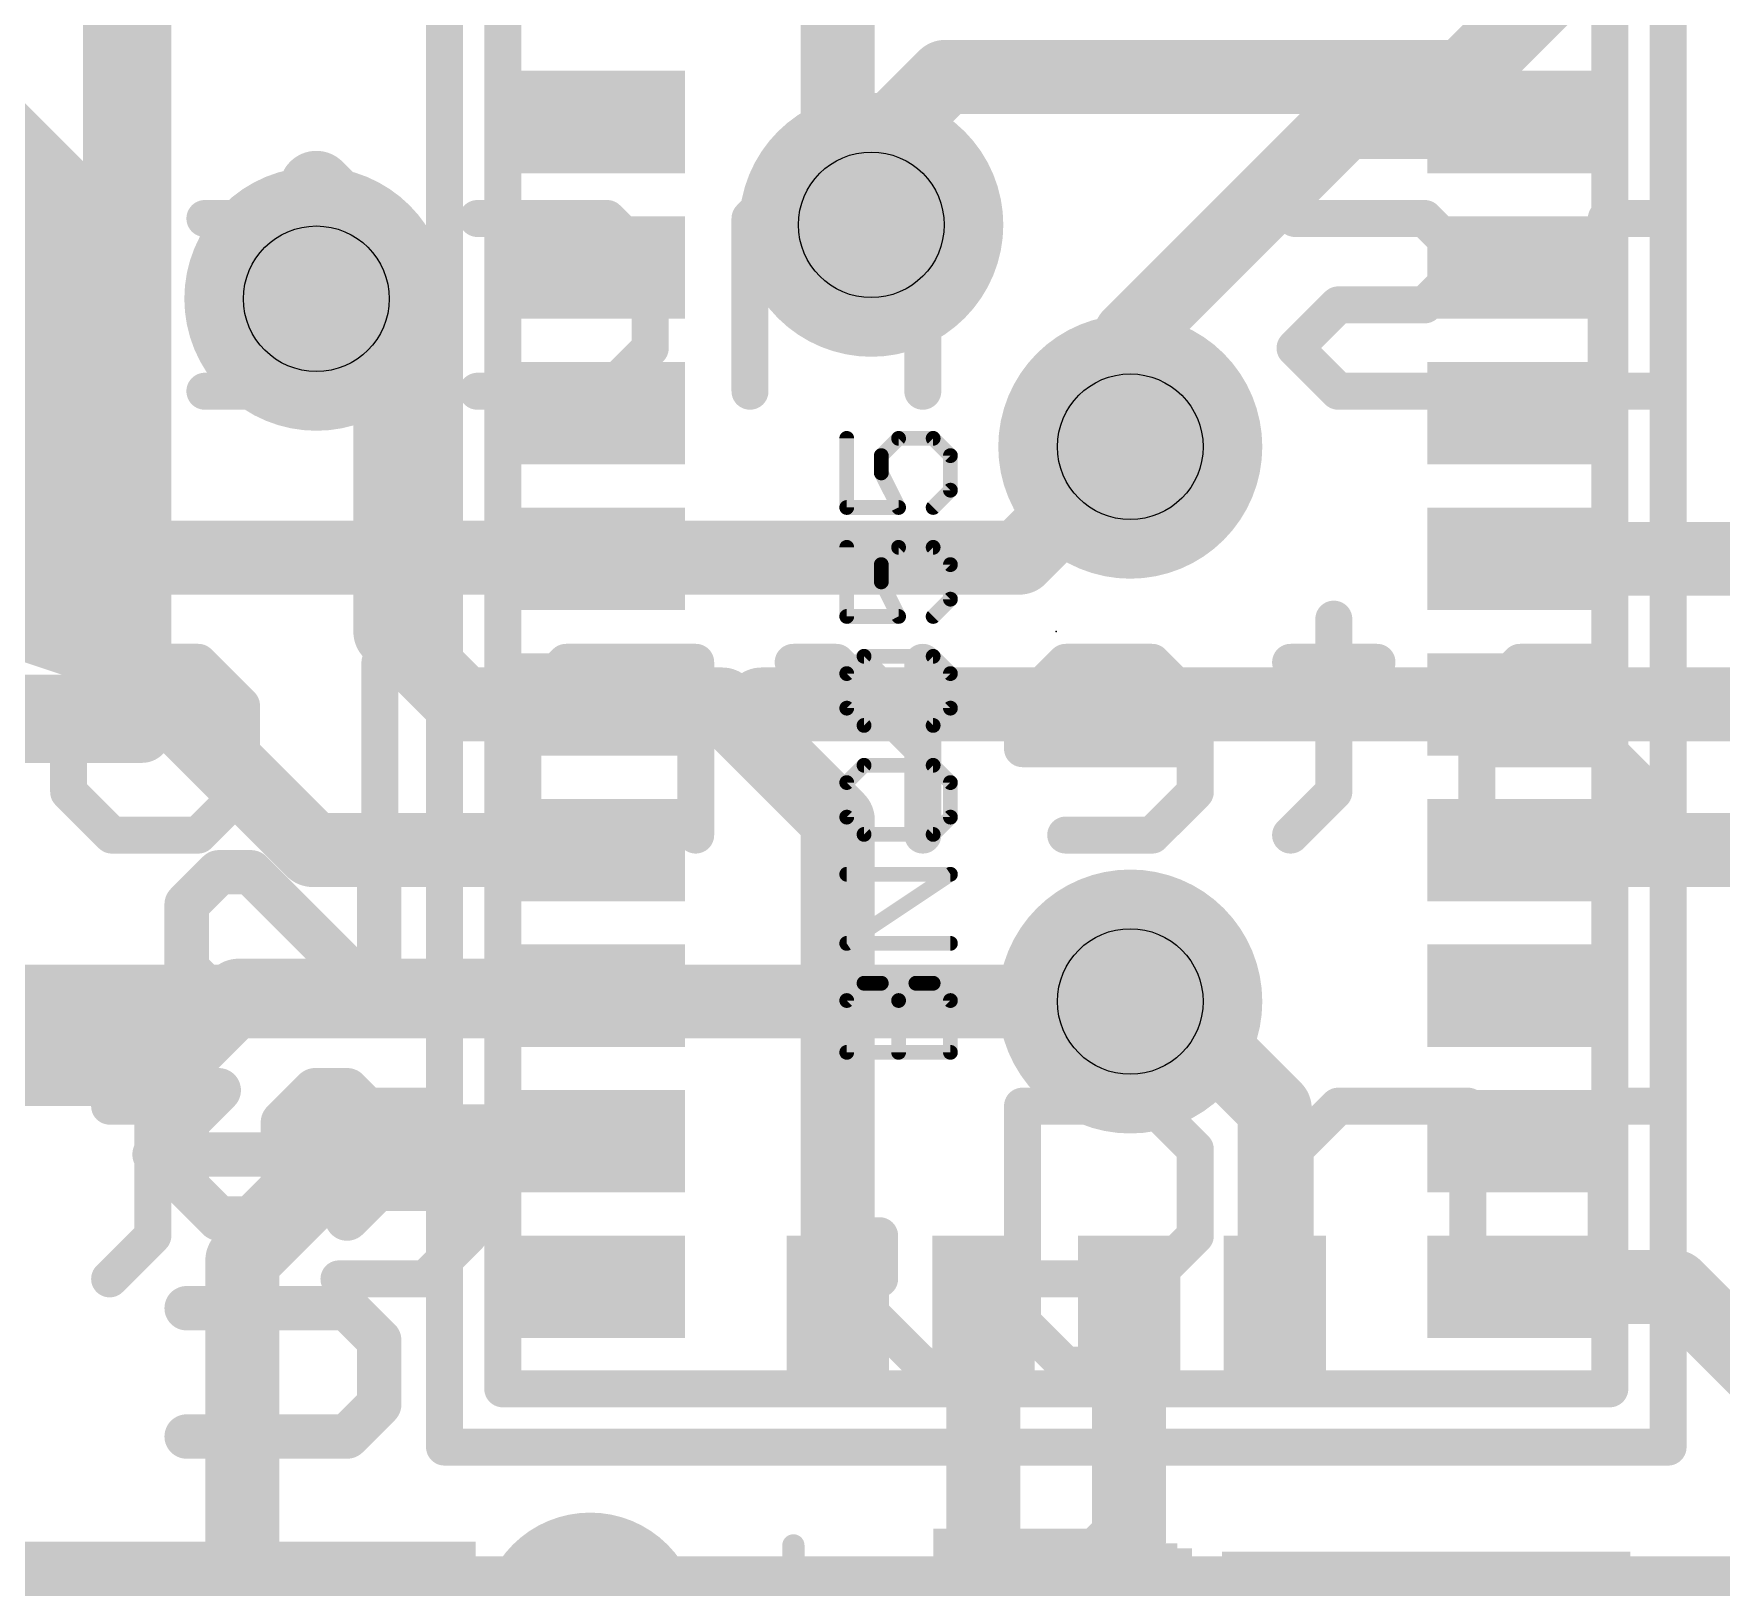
# Model space of a CAD drawing. Extents: x -13.3 to 27, y -0.1 to 27.4.
# Drawn here: x 9.82 to 15.62, y 6.88 to 12.21 of the extents above; entities that cross this region are included whole.
import ezdxf

# ---------------------------------------------------------------- set-up
doc = ezdxf.new("R2010")
doc.units = 0
for name, color, linetype in [('1', 12, 'CONTINUOUS'), ('16', 132, 'CONTINUOUS'), ('18', 110, 'CONTINUOUS'), ('21', 40, 'CONTINUOUS'), ('22', 6, 'CONTINUOUS'), ('23', 40, 'CONTINUOUS'), ('25', 253, 'CONTINUOUS'), ('27', 253, 'CONTINUOUS'), ('29', 253, 'CONTINUOUS'), ('31', 253, 'CONTINUOUS'), ('44', 253, 'CONTINUOUS'), ('51', 253, 'CONTINUOUS')]:
    doc.layers.add(name, color=color, linetype=linetype)

# ---------------------------------------------------------------- blocks, each defined once
blk = doc.blocks.new('RECT')
blk.add_solid([(-0.5, -0.5), (0.5, -0.5), (-0.5, 0.5), (0.5, 0.5)])
blk = doc.blocks.new('ROUNDV')
at = {"const_width": 0.5}
blk.add_lwpolyline([(0, -0.25, 1), (0, 0.25, 1), (0, -0.25)], format="xyb", dxfattribs=at)

msp = doc.modelspace()

# ---------------------------------------------------------------- linework, layer by layer
at = {"layer": '1', "const_width": 0.254}
for points in [[(9.906, 11.684), (8.846, 12.744)], [(12.585, 12.4725), (12.585, 11.672)], [(14.323, 11.91), (13.589, 11.176)], [(14.8975, 11.91), (14.323, 11.91)], [(9.906, 10.287), (9.906, 11.684)], [(12.585, 11.672), (12.7, 11.557)], [(11.049, 10.16), (11.049, 11.176)], [(13.589, 11.176), (13.589, 10.795)], [(14.8975, 10.41), (16.252, 10.41)], [(10.783, 9.41), (9.906, 10.287)], [(11.299, 9.91), (11.049, 10.16)], [(11.7725, 9.91), (11.299, 9.91)], [(12.188, 9.91), (11.7725, 9.91)], [(12.2555, 9.8425), (12.188, 9.91)], [(12.323, 9.91), (12.2555, 9.8425)], [(14.8975, 9.91), (12.323, 9.91)], [(14.8975, 9.91), (18.538, 9.91)], [(12.585, 9.513), (12.2555, 9.8425)], [(12.585, 7.8475), (12.585, 9.513)], [(11.7725, 9.41), (10.783, 9.41)], [(14.8975, 9.41), (15.929, 9.41)], [(10.528, 8.91), (10.276, 8.658)], [(11.7725, 8.91), (10.528, 8.91)], [(13.716, 8.89), (13.589, 8.89)], [(14.085, 8.521), (13.716, 8.89)], [(10.276, 8.658), (9.1, 8.658)], [(14.085, 7.8475), (14.085, 8.521)], [(10.95, 8.41), (10.541, 8.001)], [(11.7725, 8.41), (10.95, 8.41)], [(10.541, 8.001), (10.541, 6.384)], [(14.8975, 7.91), (15.458, 7.91)], [(15.458, 7.91), (16.256, 7.112)], [(13.085, 7.8475), (13.085, 6.546)], [(13.585, 7.8475), (13.585, 7.046)], [(13.085, 6.546), (13.585, 7.046)]]:
    msp.add_lwpolyline(points, dxfattribs=at)
at = {"layer": '1', "const_width": 0.127}
for points in [[(14.323, 11.9735, 1), (14.323, 11.8465)], [(14.3679, 11.8651, 1), (14.2781, 11.9549)], [(14.8975, 11.8465, 1), (14.8975, 11.9735)], [(9.9695, 11.684, 1), (9.8425, 11.684)], [(9.8611, 11.6391, 1), (9.9509, 11.7289)], [(12.6299, 11.7169, 1), (12.5401, 11.6271)], [(12.5215, 11.672, 1), (12.6485, 11.672)], [(12.6551, 11.5121, 1), (12.7449, 11.6019)], [(11.1125, 11.176, 1), (10.9855, 11.176)], [(13.6525, 11.176, 1), (13.5255, 11.176)], [(13.5441, 11.2209, 1), (13.6339, 11.1311)], [(13.5255, 10.795, 1), (13.6525, 10.795)], [(14.8975, 10.4735, 1), (14.8975, 10.3465)], [(9.9509, 10.3319, 1), (9.8611, 10.2421)], [(9.8425, 10.287, 1), (9.9695, 10.287)], [(11.0939, 10.2049, 1), (11.0041, 10.1151)], [(10.9855, 10.16, 1), (11.1125, 10.16)], [(11.299, 9.9735, 1), (11.299, 9.8465)], [(11.7725, 9.9735, 1), (11.7725, 9.8465)], [(11.7725, 9.8465, 1), (11.7725, 9.9735)], [(12.2329, 9.9549, 1), (12.1431, 9.8651)], [(12.188, 9.8465, 1), (12.188, 9.9735)], [(12.323, 9.9735, 1), (12.323, 9.8465)], [(12.3679, 9.8651, 1), (12.2781, 9.9549)], [(14.8975, 9.9735, 1), (14.8975, 9.8465)], [(14.8975, 9.8465, 1), (14.8975, 9.9735)], [(11.2541, 9.8651, 1), (11.3439, 9.9549)], [(12.3004, 9.8874, 1), (12.2106, 9.7976)], [(12.2106, 9.8874, 1), (12.3004, 9.7976)], [(12.2106, 9.7976, 1), (12.3004, 9.8874)], [(12.6485, 9.513, 1), (12.5215, 9.513)], [(12.5401, 9.4681, 1), (12.6299, 9.5579)], [(10.783, 9.4735, 1), (10.783, 9.3465)], [(10.7381, 9.3651, 1), (10.8279, 9.4549)], [(11.7725, 9.3465, 1), (11.7725, 9.4735)], [(14.8975, 9.4735, 1), (14.8975, 9.3465)], [(10.528, 8.9735, 1), (10.528, 8.8465)], [(10.5729, 8.8651, 1), (10.4831, 8.9549)], [(11.7725, 8.8465, 1), (11.7725, 8.9735)], [(13.589, 8.9535, 1), (13.589, 8.8265)], [(13.7609, 8.9349, 1), (13.6711, 8.8451)], [(13.716, 8.8265, 1), (13.716, 8.9535)], [(10.2311, 8.7029, 1), (10.3209, 8.6131)], [(10.276, 8.5945, 1), (10.276, 8.7215)], [(14.1485, 8.521, 1), (14.0215, 8.521)], [(14.0401, 8.4761, 1), (14.1299, 8.5659)], [(10.95, 8.4735, 1), (10.95, 8.3465)], [(10.9949, 8.3651, 1), (10.9051, 8.4549)], [(11.7725, 8.3465, 1), (11.7725, 8.4735)], [(10.6045, 8.001, 1), (10.4775, 8.001)], [(10.4961, 8.0459, 1), (10.5859, 7.9561)], [(14.8975, 7.9735, 1), (14.8975, 7.8465)], [(15.5029, 7.9549, 1), (15.4131, 7.8651)], [(15.458, 7.8465, 1), (15.458, 7.9735)], [(13.1485, 7.8475, 1), (13.0215, 7.8475)], [(13.6485, 7.8475, 1), (13.5215, 7.8475)], [(12.5215, 7.8475, 1), (12.6485, 7.8475)], [(14.0215, 7.8475, 1), (14.1485, 7.8475)], [(13.6299, 7.0011, 1), (13.5401, 7.0909)], [(13.5215, 7.046, 1), (13.6485, 7.046)]]:
    msp.add_lwpolyline(points, format="xyb", dxfattribs=at)
at = {"layer": '16', "const_width": 0.254}
for points in [[(14.732, 12.065), (17.653, 14.986)], [(12.7, 11.811), (12.954, 12.065)], [(12.954, 12.065), (14.732, 12.065)], [(12.7, 11.557), (12.7, 11.811)], [(10.922, 11.557), (10.795, 11.684)], [(13.208, 10.414), (13.589, 10.795)], [(9.525, 10.414), (13.208, 10.414)], [(13.589, 8.89), (9.144, 8.89)], [(9.525, 6.858), (16.002, 6.858)]]:
    msp.add_lwpolyline(points, dxfattribs=at)
at = {"layer": '16', "const_width": 0.127}
for points in [[(12.954, 12.1285, 1), (12.954, 12.0015)], [(12.9989, 12.0201, 1), (12.9091, 12.1099)], [(14.6871, 12.1099, 1), (14.7769, 12.0201)], [(14.732, 12.0015, 1), (14.732, 12.1285)], [(12.7635, 11.811, 1), (12.6365, 11.811)], [(12.6551, 11.8559, 1), (12.7449, 11.7661)], [(10.8399, 11.7289, 1), (10.7501, 11.6391)], [(10.8771, 11.5121, 1), (10.9669, 11.6019)], [(12.6365, 11.557, 1), (12.7635, 11.557)], [(13.6339, 10.7501, 1), (13.5441, 10.8399)], [(13.1631, 10.4589, 1), (13.2529, 10.3691)], [(13.208, 10.3505, 1), (13.208, 10.4775)], [(13.589, 8.8265, 1), (13.589, 8.9535)]]:
    msp.add_lwpolyline(points, format="xyb", dxfattribs=at)
at = {"layer": '21'}
for points, const_width in [([(10.196, 9.811), (10.196, 13.811)], 0.2032), ([(11.235, 7.36), (11.235, 12.96)], 0.127), ([(15.435, 12.96), (15.435, 7.36)], 0.127), ([(9.796, 9.811), (10.196, 9.811)], 0.2032), ([(15.435, 7.36), (11.235, 7.36)], 0.127)]:
    msp.add_lwpolyline(points, dxfattribs=dict(at, const_width=const_width))
for points, const_width in [([(9.796, 9.8618, 1), (9.796, 9.7602)], 0.1016), ([(10.196, 9.7602, 1), (10.196, 9.8618)], 0.1016), ([(10.1452, 9.811, 1), (10.2468, 9.811)], 0.1016), ([(11.235, 7.3918, 1), (11.235, 7.3283)], 0.0635), ([(15.435, 7.3283, 1), (15.435, 7.3918)], 0.0635), ([(11.2033, 7.36, 1), (11.2668, 7.36)], 0.0635), ([(15.4032, 7.36, 1), (15.4668, 7.36)], 0.0635), ([(11.735, 6.56, 1), (11.735, 6.96, 1), (11.735, 6.56)], 0.35)]:
    msp.add_lwpolyline(points, format="xyb", dxfattribs=dict(at, const_width=const_width))
at = {"layer": '22', "const_width": 0.127}
for points in [[(15.2231, 12.0236), (15.2231, 11.8753)], [(12.5801, 11.8753), (12.2835, 11.5787)], [(12.8767, 11.5787), (12.5801, 11.8753)], [(9.9219, 11.5787), (9.6253, 11.5787)], [(10.0702, 11.4304), (9.9219, 11.5787)], [(10.4125, 11.5787), (10.8574, 11.5787)], [(10.8574, 11.5787), (11.0057, 11.4304)], [(11.348, 11.5787), (11.7929, 11.5787)], [(11.7929, 11.5787), (11.9412, 11.4304)], [(12.2835, 11.5787), (12.2835, 10.9855)], [(12.8767, 10.9855), (12.8767, 11.5787)], [(14.5995, 11.5787), (14.1546, 11.5787)], [(14.7477, 11.4304), (14.5995, 11.5787)], [(15.3714, 11.5787), (15.2231, 11.5787)], [(15.2231, 11.5787), (15.2231, 10.9855)], [(10.0702, 11.1338), (10.0702, 11.4304)], [(11.0057, 11.4304), (11.0057, 11.1338)], [(11.9412, 11.4304), (11.9412, 11.1338)], [(12.8767, 11.4304), (12.2835, 11.4304)], [(14.5995, 11.2821), (14.7477, 11.4304)], [(9.477, 11.2821), (10.0702, 11.2821)], [(14.1546, 11.1338), (14.3029, 11.2821)], [(14.3029, 11.2821), (14.5995, 11.2821)], [(9.9219, 10.9855), (10.0702, 11.1338)], [(11.0057, 11.1338), (10.8574, 10.9855)], [(11.9412, 11.1338), (11.7929, 10.9855)], [(14.3029, 10.9855), (14.1546, 11.1338)], [(9.6253, 10.9855), (9.9219, 10.9855)], [(10.8574, 10.9855), (10.4125, 10.9855)], [(11.7929, 10.9855), (11.348, 10.9855)], [(14.7477, 10.9855), (14.3029, 10.9855)], [(15.3714, 10.9855), (15.0748, 10.9855)], [(11.0133, 10.4996), (11.0133, 10.3513)], [(14.2876, 10.203), (14.2876, 9.6098)], [(9.9447, 9.9064), (10.093, 10.0547)], [(10.093, 10.0547), (10.3896, 10.0547)], [(10.3896, 10.0547), (10.5379, 9.9064)], [(11.1616, 10.0547), (11.0133, 10.0547)], [(11.0133, 10.0547), (11.0133, 9.4615)], [(11.6522, 10.0547), (11.5039, 9.9064)], [(12.0971, 10.0547), (11.6522, 10.0547)], [(12.0971, 9.4615), (12.0971, 10.0547)], [(12.5801, 10.0547), (12.4318, 10.0547)], [(12.8767, 9.7581), (12.5801, 10.0547)], [(12.8767, 9.4615), (12.8767, 10.0547)], [(13.3674, 10.0547), (13.2191, 9.9064)], [(13.6639, 10.0547), (13.3674, 10.0547)], [(13.8122, 9.9064), (13.6639, 10.0547)], [(14.4359, 10.0547), (14.1393, 10.0547)], [(14.9265, 10.0547), (14.7783, 9.9064)], [(15.2231, 10.0547), (14.9265, 10.0547)], [(9.9447, 9.6098), (9.9447, 9.9064)], [(10.5379, 9.9064), (10.5379, 9.6098)], [(11.5039, 9.9064), (11.5039, 9.4615)], [(13.2191, 9.9064), (13.2191, 9.7581)], [(13.8122, 9.6098), (13.8122, 9.9064)], [(14.7783, 9.9064), (14.7783, 9.4615)], [(13.2191, 9.7581), (13.8122, 9.7581)], [(15.2231, 9.7581), (14.7783, 9.7581)], [(15.3714, 9.6098), (15.2231, 9.7581)], [(10.093, 9.4615), (9.9447, 9.6098)], [(10.5379, 9.6098), (10.3896, 9.4615)], [(13.6639, 9.4615), (13.8122, 9.6098)], [(14.2876, 9.6098), (14.1393, 9.4615)], [(15.2231, 9.4615), (15.3714, 9.6098)], [(10.3896, 9.4615), (10.093, 9.4615)], [(11.1616, 9.4615), (10.865, 9.4615)], [(13.3674, 9.4615), (13.6639, 9.4615)], [(14.7783, 9.4615), (15.2231, 9.4615)], [(15.2231, 8.9756), (15.2231, 8.8273)], [(10.2337, 8.679), (10.2337, 8.0858)], [(10.382, 8.5307), (10.0854, 8.5307)], [(10.8726, 8.5307), (10.7243, 8.3824)], [(11.1692, 8.5307), (10.8726, 8.5307)], [(11.3175, 8.3824), (11.1692, 8.5307)], [(13.2191, 7.7892), (13.2191, 8.5307)], [(13.2191, 8.5307), (13.6639, 8.5307)], [(13.6639, 8.5307), (13.8122, 8.3824)], [(14.3029, 8.5307), (14.1546, 8.3824)], [(14.7477, 8.5307), (14.3029, 8.5307)], [(14.7477, 7.9375), (14.7477, 8.5307)], [(15.3714, 8.5307), (15.2231, 8.5307)], [(15.2231, 8.5307), (15.2231, 7.9375)], [(10.7243, 8.3824), (10.7243, 8.2341)], [(11.3175, 8.0858), (11.3175, 8.3824)], [(13.8122, 8.3824), (13.8122, 8.0858)], [(14.1546, 8.3824), (14.1546, 7.9375)], [(10.7243, 8.2341), (11.3175, 8.2341)], [(10.2337, 8.0858), (10.0854, 7.9375)], [(11.1692, 7.9375), (11.3175, 8.0858)], [(12.5801, 7.9375), (12.5801, 8.0858)], [(12.5801, 8.0858), (12.7284, 8.0858)], [(12.7284, 8.0858), (12.7284, 7.9375)], [(13.8122, 8.0858), (13.6639, 7.9375)], [(10.8726, 7.9375), (11.1692, 7.9375)], [(12.8767, 7.6409), (12.5801, 7.9375)], [(12.7284, 7.9375), (12.5801, 7.9375)], [(13.6639, 7.9375), (13.2191, 7.9375)], [(15.3714, 7.9375), (15.0748, 7.9375)], [(13.3674, 7.6409), (13.2191, 7.7892)], [(13.5156, 7.6409), (13.3674, 7.6409)]]:
    msp.add_lwpolyline(points, dxfattribs=at)
at = {"layer": '22', "const_width": 0.0635}
for points in [[(15.2549, 12.0236, 1), (15.1914, 12.0236)], [(12.6026, 11.8977, 1), (12.5577, 11.8528)], [(12.6026, 11.8528, 1), (12.5577, 11.8977)], [(15.1914, 11.8753, 1), (15.2549, 11.8753)], [(9.9443, 11.6011, 1), (9.8994, 11.5562)], [(9.9219, 11.5469, 1), (9.9219, 11.6104)], [(10.4125, 11.6104, 1), (10.4125, 11.5469)], [(10.8798, 11.6011, 1), (10.8349, 11.5562)], [(10.8574, 11.5469, 1), (10.8574, 11.6104)], [(11.348, 11.6104, 1), (11.348, 11.5469)], [(11.8154, 11.6011, 1), (11.7704, 11.5562)], [(11.7929, 11.5469, 1), (11.7929, 11.6104)], [(12.3153, 11.5787, 1), (12.2518, 11.5787)], [(12.2611, 11.6011, 1), (12.306, 11.5562)], [(12.9085, 11.5787, 1), (12.845, 11.5787)], [(12.8543, 11.5562, 1), (12.8992, 11.6011)], [(14.1546, 11.6104, 1), (14.1546, 11.5469)], [(14.6219, 11.6011, 1), (14.577, 11.5562)], [(14.5995, 11.5469, 1), (14.5995, 11.6104)], [(15.2231, 11.6104, 1), (15.2231, 11.5469)], [(15.2549, 11.5787, 1), (15.1914, 11.5787)], [(15.3714, 11.5469, 1), (15.3714, 11.6104)], [(10.1019, 11.4304, 1), (10.0384, 11.4304)], [(10.0477, 11.4079, 1), (10.0926, 11.4528)], [(11.0374, 11.4304, 1), (10.9739, 11.4304)], [(10.9832, 11.4079, 1), (11.0281, 11.4528)], [(11.9729, 11.4304, 1), (11.9094, 11.4304)], [(11.9187, 11.4079, 1), (11.9636, 11.4528)], [(12.2835, 11.4621, 1), (12.2835, 11.3986)], [(12.8767, 11.3986, 1), (12.8767, 11.4621)], [(14.7702, 11.4079, 1), (14.7253, 11.4528)], [(14.7253, 11.4079, 1), (14.7702, 11.4528)], [(10.0702, 11.2503, 1), (10.0702, 11.3138)], [(14.3029, 11.3138, 1), (14.3029, 11.2503)], [(14.3253, 11.2596, 1), (14.2804, 11.3045)], [(14.577, 11.3045, 1), (14.6219, 11.2596)], [(14.5995, 11.2503, 1), (14.5995, 11.3138)], [(10.0926, 11.1113, 1), (10.0477, 11.1562)], [(11.0281, 11.1113, 1), (10.9832, 11.1562)], [(11.9636, 11.1113, 1), (11.9187, 11.1562)], [(14.177, 11.1562, 1), (14.1321, 11.1113)], [(14.1321, 11.1562, 1), (14.177, 11.1113)], [(10.0384, 11.1338, 1), (10.1019, 11.1338)], [(10.9739, 11.1338, 1), (11.0374, 11.1338)], [(11.9094, 11.1338, 1), (11.9729, 11.1338)], [(9.8994, 11.008, 1), (9.9443, 10.963)], [(9.9219, 10.9537, 1), (9.9219, 11.0173)], [(10.4125, 11.0173, 1), (10.4125, 10.9537)], [(10.8349, 11.008, 1), (10.8798, 10.963)], [(10.8574, 10.9537, 1), (10.8574, 11.0173)], [(11.348, 11.0173, 1), (11.348, 10.9537)], [(11.7704, 11.008, 1), (11.8154, 10.963)], [(11.7929, 10.9537, 1), (11.7929, 11.0173)], [(12.2518, 10.9855, 1), (12.3153, 10.9855)], [(12.845, 10.9855, 1), (12.9085, 10.9855)], [(14.3029, 11.0173, 1), (14.3029, 10.9537)], [(14.2804, 10.963, 1), (14.3253, 11.008)], [(14.7477, 10.9537, 1), (14.7477, 11.0173)], [(15.0748, 11.0173, 1), (15.0748, 10.9537)], [(15.1914, 10.9855, 1), (15.2549, 10.9855)], [(15.3714, 10.9537, 1), (15.3714, 11.0173)], [(11.0451, 10.4996, 1), (10.9816, 10.4996)], [(10.9816, 10.3513, 1), (11.0451, 10.3513)], [(14.3194, 10.203, 1), (14.2559, 10.203)], [(10.093, 10.0864, 1), (10.093, 10.0229)], [(10.1155, 10.0322, 1), (10.0706, 10.0771)], [(10.4121, 10.0771, 1), (10.3672, 10.0322)], [(10.3896, 10.0229, 1), (10.3896, 10.0864)], [(11.0451, 10.0547, 1), (10.9816, 10.0547)], [(11.0133, 10.0864, 1), (11.0133, 10.0229)], [(11.1616, 10.0229, 1), (11.1616, 10.0864)], [(11.6522, 10.0864, 1), (11.6522, 10.0229)], [(11.6747, 10.0322, 1), (11.6298, 10.0771)], [(12.1289, 10.0547, 1), (12.0654, 10.0547)], [(12.0971, 10.0229, 1), (12.0971, 10.0864)], [(12.4318, 10.0864, 1), (12.4318, 10.0229)], [(12.6026, 10.0771, 1), (12.5577, 10.0322)], [(12.5801, 10.0229, 1), (12.5801, 10.0864)], [(12.9085, 10.0547, 1), (12.845, 10.0547)], [(13.3674, 10.0864, 1), (13.3674, 10.0229)], [(13.3898, 10.0322, 1), (13.3449, 10.0771)], [(13.6864, 10.0771, 1), (13.6415, 10.0322)], [(13.6639, 10.0229, 1), (13.6639, 10.0864)], [(14.1393, 10.0864, 1), (14.1393, 10.0229)], [(14.4359, 10.0229, 1), (14.4359, 10.0864)], [(14.9265, 10.0864, 1), (14.9265, 10.0229)], [(14.949, 10.0322, 1), (14.9041, 10.0771)], [(15.2231, 10.0229, 1), (15.2231, 10.0864)], [(9.9765, 9.9064, 1), (9.913, 9.9064)], [(10.5697, 9.9064, 1), (10.5062, 9.9064)], [(11.5357, 9.9064, 1), (11.4722, 9.9064)], [(13.2508, 9.9064, 1), (13.1873, 9.9064)], [(13.844, 9.9064, 1), (13.7805, 9.9064)], [(14.81, 9.9064, 1), (14.7465, 9.9064)], [(9.9223, 9.9288, 1), (9.9672, 9.8839)], [(10.5155, 9.8839, 1), (10.5604, 9.9288)], [(11.4815, 9.9288, 1), (11.5264, 9.8839)], [(13.1966, 9.9288, 1), (13.2415, 9.8839)], [(13.7898, 9.8839, 1), (13.8347, 9.9288)], [(14.7558, 9.9288, 1), (14.8007, 9.8839)], [(12.8543, 9.7356, 1), (12.8992, 9.7805)], [(13.1873, 9.7581, 1), (13.2508, 9.7581)], [(13.2191, 9.7898, 1), (13.2191, 9.7263)], [(13.8122, 9.7263, 1), (13.8122, 9.7898)], [(14.7783, 9.7898, 1), (14.7783, 9.7263)], [(15.2456, 9.7805, 1), (15.2007, 9.7356)], [(15.2231, 9.7263, 1), (15.2231, 9.7898)], [(9.913, 9.6098, 1), (9.9765, 9.6098)], [(9.9672, 9.6322, 1), (9.9223, 9.5873)], [(10.5062, 9.6098, 1), (10.5697, 9.6098)], [(10.5604, 9.5873, 1), (10.5155, 9.6322)], [(13.7805, 9.6098, 1), (13.844, 9.6098)], [(13.8347, 9.5873, 1), (13.7898, 9.6322)], [(14.2559, 9.6098, 1), (14.3194, 9.6098)], [(14.3101, 9.5873, 1), (14.2652, 9.6322)], [(15.3939, 9.5873, 1), (15.349, 9.6322)], [(15.349, 9.5873, 1), (15.3939, 9.6322)], [(10.093, 9.4933, 1), (10.093, 9.4298)], [(10.0706, 9.439, 1), (10.1155, 9.484)], [(10.3672, 9.484, 1), (10.4121, 9.439)], [(10.3896, 9.4298, 1), (10.3896, 9.4933)], [(10.865, 9.4933, 1), (10.865, 9.4298)], [(11.1616, 9.4298, 1), (11.1616, 9.4933)], [(13.3674, 9.4933, 1), (13.3674, 9.4298)], [(13.6415, 9.484, 1), (13.6864, 9.439)], [(13.6639, 9.4298, 1), (13.6639, 9.4933)], [(14.1169, 9.484, 1), (14.1618, 9.439)], [(14.7783, 9.4933, 1), (14.7783, 9.4298)], [(15.2007, 9.484, 1), (15.2456, 9.439)], [(15.2231, 9.4298, 1), (15.2231, 9.4933)], [(10.9816, 9.4615, 1), (11.0451, 9.4615)], [(11.4722, 9.4615, 1), (11.5357, 9.4615)], [(12.0654, 9.4615, 1), (12.1289, 9.4615)], [(12.845, 9.4615, 1), (12.9085, 9.4615)], [(14.7465, 9.4615, 1), (14.81, 9.4615)], [(15.2549, 8.9756, 1), (15.1914, 8.9756)], [(15.1914, 8.8273, 1), (15.2549, 8.8273)], [(10.2655, 8.679, 1), (10.202, 8.679)], [(10.0854, 8.5624, 1), (10.0854, 8.4989)], [(10.382, 8.4989, 1), (10.382, 8.5624)], [(10.8726, 8.5624, 1), (10.8726, 8.4989)], [(10.8951, 8.5082, 1), (10.8502, 8.5531)], [(11.1917, 8.5531, 1), (11.1468, 8.5082)], [(11.1692, 8.4989, 1), (11.1692, 8.5624)], [(13.2508, 8.5307, 1), (13.1873, 8.5307)], [(13.2191, 8.5624, 1), (13.2191, 8.4989)], [(13.6864, 8.5531, 1), (13.6415, 8.5082)], [(13.6639, 8.4989, 1), (13.6639, 8.5624)], [(14.3029, 8.5624, 1), (14.3029, 8.4989)], [(14.3253, 8.5082, 1), (14.2804, 8.5531)], [(14.7795, 8.5307, 1), (14.716, 8.5307)], [(14.7477, 8.4989, 1), (14.7477, 8.5624)], [(15.2231, 8.5624, 1), (15.2231, 8.4989)], [(15.2549, 8.5307, 1), (15.1914, 8.5307)], [(15.3714, 8.4989, 1), (15.3714, 8.5624)], [(10.7561, 8.3824, 1), (10.6926, 8.3824)], [(10.7019, 8.4048, 1), (10.7468, 8.3599)], [(11.3493, 8.3824, 1), (11.2858, 8.3824)], [(11.2951, 8.3599, 1), (11.34, 8.4048)], [(13.844, 8.3824, 1), (13.7805, 8.3824)], [(13.7898, 8.3599, 1), (13.8347, 8.4048)], [(14.1863, 8.3824, 1), (14.1228, 8.3824)], [(14.1321, 8.4048, 1), (14.177, 8.3599)], [(10.7243, 8.2658, 1), (10.7243, 8.2023)], [(11.3175, 8.2023, 1), (11.3175, 8.2658)], [(10.6926, 8.2341, 1), (10.7561, 8.2341)], [(10.202, 8.0858, 1), (10.2655, 8.0858)], [(10.2562, 8.0633, 1), (10.2113, 8.1082)], [(11.2858, 8.0858, 1), (11.3493, 8.0858)], [(11.34, 8.0633, 1), (11.2951, 8.1082)], [(12.5801, 8.1175, 1), (12.5801, 8.054)], [(12.6119, 8.0858, 1), (12.5484, 8.0858)], [(12.7602, 8.0858, 1), (12.6967, 8.0858)], [(12.7284, 8.054, 1), (12.7284, 8.1175)], [(13.7805, 8.0858, 1), (13.844, 8.0858)], [(13.8347, 8.0633, 1), (13.7898, 8.1082)], [(10.8726, 7.9692, 1), (10.8726, 7.9058)], [(11.1692, 7.9058, 1), (11.1692, 7.9692)], [(12.6026, 7.96, 1), (12.5577, 7.915)], [(12.5801, 7.9692, 1), (12.5801, 7.9058)], [(12.7284, 7.9058, 1), (12.7284, 7.9692)], [(13.2191, 7.9692, 1), (13.2191, 7.9058)], [(13.6639, 7.9058, 1), (13.6639, 7.9692)], [(15.0748, 7.9692, 1), (15.0748, 7.9058)], [(15.3714, 7.9058, 1), (15.3714, 7.9692)], [(10.063, 7.96, 1), (10.1079, 7.915)], [(11.1468, 7.96, 1), (11.1917, 7.915)], [(12.5484, 7.9375, 1), (12.6119, 7.9375)], [(12.6967, 7.9375, 1), (12.7602, 7.9375)], [(13.6415, 7.96, 1), (13.6864, 7.915)], [(14.1228, 7.9375, 1), (14.1863, 7.9375)], [(14.716, 7.9375, 1), (14.7795, 7.9375)], [(15.1914, 7.9375, 1), (15.2549, 7.9375)], [(13.1873, 7.7892, 1), (13.2508, 7.7892)], [(13.2415, 7.8117, 1), (13.1966, 7.7668)], [(13.3674, 7.6727, 1), (13.3674, 7.6092)], [(13.5156, 7.6092, 1), (13.5156, 7.6727)], [(12.8543, 7.6185, 1), (12.8992, 7.6634)], [(13.3449, 7.6185, 1), (13.3898, 7.6634)]]:
    msp.add_lwpolyline(points, format="xyb", dxfattribs=at)
at = {"layer": '23'}
msp.add_point((13.335, 10.16), dxfattribs=at)
at = {"layer": '25', "const_width": 0.1524}
for points in [[(10.46, 9.3337), (10.3498, 9.2235)], [(10.5702, 9.3337), (10.46, 9.3337)], [(11.0108, 8.893), (10.5702, 9.3337)], [(11.0108, 9.3337), (11.0108, 8.893)], [(10.3498, 9.2235), (10.3498, 9.0032)], [(10.3498, 9.0032), (10.46, 8.893)], [(10.3498, 8.4751), (10.46, 8.5853)], [(10.7905, 8.5853), (10.6803, 8.4751)], [(10.9006, 8.5853), (10.7905, 8.5853)], [(11.0108, 8.4751), (10.9006, 8.5853)], [(10.3498, 8.2548), (10.3498, 8.4751)], [(10.6803, 8.4751), (10.6803, 8.2548)], [(11.0108, 8.2548), (11.0108, 8.4751)], [(10.2397, 8.3649), (11.121, 8.3649)], [(10.46, 8.1446), (10.3498, 8.2548)], [(10.6803, 8.2548), (10.5702, 8.1446)], [(10.9006, 8.1446), (11.0108, 8.2548)], [(10.5702, 8.1446), (10.46, 8.1446)], [(10.9006, 7.8368), (10.3498, 7.8368)], [(11.0108, 7.7267), (10.9006, 7.8368)], [(11.0108, 7.5064), (11.0108, 7.7267)], [(10.9006, 7.3962), (11.0108, 7.5064)], [(10.3498, 7.3962), (10.9006, 7.3962)]]:
    msp.add_lwpolyline(points, dxfattribs=at)
at = {"layer": '25', "const_width": 0.0762}
for points in [[(10.46, 9.3718, 1), (10.46, 9.2956)], [(10.4869, 9.3067, 1), (10.4331, 9.3606)], [(10.5971, 9.3606, 1), (10.5432, 9.3067)], [(10.5702, 9.2956, 1), (10.5702, 9.3718)], [(11.0489, 9.3337, 1), (10.9727, 9.3337)], [(10.3879, 9.2235, 1), (10.3117, 9.2235)], [(10.3229, 9.2505, 1), (10.3768, 9.1966)], [(10.3768, 9.0301, 1), (10.3229, 8.9762)], [(10.3117, 9.0032, 1), (10.3879, 9.0032)], [(10.4331, 8.8661, 1), (10.4869, 8.92)], [(10.9727, 8.893, 1), (11.0489, 8.893)], [(10.9839, 8.8661, 1), (11.0377, 8.92)], [(10.4869, 8.5583, 1), (10.4331, 8.6122)], [(10.7905, 8.6234, 1), (10.7905, 8.5472)], [(10.8174, 8.5583, 1), (10.7635, 8.6122)], [(10.9276, 8.6122, 1), (10.8737, 8.5583)], [(10.9006, 8.5472, 1), (10.9006, 8.6234)], [(10.3879, 8.4751, 1), (10.3117, 8.4751)], [(10.3229, 8.502, 1), (10.3768, 8.4482)], [(10.7184, 8.4751, 1), (10.6422, 8.4751)], [(10.6534, 8.502, 1), (10.7073, 8.4482)], [(11.0489, 8.4751, 1), (10.9727, 8.4751)], [(10.9839, 8.4482, 1), (11.0377, 8.502)], [(10.2397, 8.403, 1), (10.2397, 8.3268)], [(11.121, 8.3268, 1), (11.121, 8.403)], [(10.3768, 8.2817, 1), (10.3229, 8.2278)], [(10.3117, 8.2548, 1), (10.3879, 8.2548)], [(10.6422, 8.2548, 1), (10.7184, 8.2548)], [(10.7073, 8.2278, 1), (10.6534, 8.2817)], [(10.9727, 8.2548, 1), (11.0489, 8.2548)], [(11.0377, 8.2278, 1), (10.9839, 8.2817)], [(10.46, 8.1827, 1), (10.46, 8.1065)], [(10.4331, 8.1177, 1), (10.4869, 8.1716)], [(10.5432, 8.1716, 1), (10.5971, 8.1177)], [(10.5702, 8.1065, 1), (10.5702, 8.1827)], [(10.8737, 8.1716, 1), (10.9276, 8.1177)], [(10.3498, 7.8749, 1), (10.3498, 7.7987)], [(10.9276, 7.8638, 1), (10.8737, 7.8099)], [(10.9006, 7.7987, 1), (10.9006, 7.8749)], [(11.0489, 7.7267, 1), (10.9727, 7.7267)], [(10.9839, 7.6997, 1), (11.0377, 7.7536)], [(10.9727, 7.5064, 1), (11.0489, 7.5064)], [(11.0377, 7.4794, 1), (10.9839, 7.5333)], [(10.3498, 7.4343, 1), (10.3498, 7.3581)], [(10.8737, 7.4231, 1), (10.9276, 7.3693)], [(10.9006, 7.3581, 1), (10.9006, 7.4343)]]:
    msp.add_lwpolyline(points, format="xyb", dxfattribs=at)
at = {"layer": '27'}
for points, const_width in [([(12.6157, 10.8237), (12.6157, 10.5864)], 0.0508), ([(12.7343, 10.7644), (12.7937, 10.8237)], 0.0508), ([(12.7937, 10.8237), (12.9123, 10.8237)], 0.0508), ([(12.9123, 10.8237), (12.9716, 10.7644)], 0.0508), ([(12.7343, 10.7051), (12.7343, 10.7644)], 0.0508), ([(12.9716, 10.7644), (12.9716, 10.6457)], 0.0508), ([(12.7937, 10.5864), (12.7343, 10.7051)], 0.0508), ([(12.9716, 10.6457), (12.9123, 10.5864)], 0.0508), ([(12.6157, 10.5864), (12.7937, 10.5864)], 0.0508), ([(12.6157, 10.4495), (12.6157, 10.2122)], 0.0508), ([(12.7343, 10.3902), (12.7937, 10.4495)], 0.0508), ([(12.7937, 10.4495), (12.9123, 10.4495)], 0.0508), ([(12.9123, 10.4495), (12.9716, 10.3902)], 0.0508), ([(12.7343, 10.3309), (12.7343, 10.3902)], 0.0508), ([(12.9716, 10.3902), (12.9716, 10.2715)], 0.0508), ([(12.7937, 10.2122), (12.7343, 10.3309)], 0.0508), ([(12.9716, 10.2715), (12.9123, 10.2122)], 0.0508), ([(12.6157, 10.2122), (12.7937, 10.2122)], 0.0508), ([(12.6157, 10.016), (12.675, 10.0753)], 0.0508), ([(12.675, 10.0753), (12.9123, 10.0753)], 0.0508), ([(12.9123, 9.838), (12.675, 10.0753)], 0.0508), ([(12.9123, 10.0753), (12.9716, 10.016)], 0.0508), ([(12.6157, 9.8973), (12.6157, 10.016)], 0.0508), ([(12.9716, 10.016), (12.9716, 9.8973)], 0.0508), ([(12.675, 9.838), (12.6157, 9.8973)], 0.0508), ([(12.9716, 9.8973), (12.9123, 9.838)], 0.0508), ([(12.9123, 9.838), (12.675, 9.838)], 0.0508), ([(12.675, 9.7011), (12.6157, 9.6418)], 0.0508), ([(12.9123, 9.7011), (12.675, 9.7011)], 0.0508), ([(12.9716, 9.6418), (12.9123, 9.7011)], 0.0508), ([(12.6157, 9.6418), (12.6157, 9.5231)], 0.0508), ([(12.9716, 9.5231), (12.9716, 9.6418)], 0.0508), ([(12.6157, 9.5231), (12.675, 9.4638)], 0.0508), ([(12.9123, 9.4638), (12.9716, 9.5231)], 0.0508), ([(12.675, 9.4638), (12.9123, 9.4638)], 0.0508), ([(12.6157, 9.0896), (12.9716, 9.3269)], 0.0508), ([(12.9716, 9.3269), (12.6157, 9.3269)], 0.0508), ([(12.9716, 9.0896), (12.6157, 9.0896)], 0.0508), ([(12.6157, 8.8933), (12.675, 8.9527)], 0.0508), ([(12.675, 8.9527), (12.7343, 8.9527)], 0.0508), ([(12.7343, 8.9527), (12.7937, 8.8933)], 0.0508), ([(12.7937, 8.8933), (12.853, 8.9527)], 0.0508), ([(12.853, 8.9527), (12.9123, 8.9527)], 0.0508), ([(12.9123, 8.9527), (12.9716, 8.8933)], 0.0508), ([(12.6157, 8.7154), (12.6157, 8.8933)], 0.0508), ([(12.7937, 8.7154), (12.7937, 8.8933)], 0.0508), ([(12.9716, 8.8933), (12.9716, 8.7154)], 0.0508), ([(12.9716, 8.7154), (12.6157, 8.7154)], 0.0508), ([(12.4327, 6.5311), (12.4327, 7.0225)], 0.0762)]:
    msp.add_lwpolyline(points, dxfattribs=dict(at, const_width=const_width))
for points, const_width in [([(12.6284, 10.8237, 1), (12.603, 10.8237)], 0.0254), ([(12.7937, 10.8364, 1), (12.7937, 10.811)], 0.0254), ([(12.8026, 10.8147, 1), (12.7847, 10.8327)], 0.0254), ([(12.9213, 10.8327, 1), (12.9033, 10.8147)], 0.0254), ([(12.9123, 10.811, 1), (12.9123, 10.8364)], 0.0254), ([(12.747, 10.7644, 1), (12.7216, 10.7644)], 0.0254), ([(12.7254, 10.7734, 1), (12.7433, 10.7554)], 0.0254), ([(12.9843, 10.7644, 1), (12.9589, 10.7644)], 0.0254), ([(12.9626, 10.7554, 1), (12.9806, 10.7734)], 0.0254), ([(12.7216, 10.7051, 1), (12.747, 10.7051)], 0.0254), ([(12.7457, 10.7107, 1), (12.723, 10.6994)], 0.0254), ([(12.9806, 10.6368, 1), (12.9626, 10.6547)], 0.0254), ([(12.6157, 10.5991, 1), (12.6157, 10.5737)], 0.0254), ([(12.7823, 10.5808, 1), (12.805, 10.5921)], 0.0254), ([(12.7937, 10.5737, 1), (12.7937, 10.5991)], 0.0254), ([(12.9033, 10.5954, 1), (12.9213, 10.5775)], 0.0254), ([(12.9589, 10.6457, 1), (12.9843, 10.6457)], 0.0254), ([(12.603, 10.5864, 1), (12.6284, 10.5864)], 0.0254), ([(12.6284, 10.4495, 1), (12.603, 10.4495)], 0.0254), ([(12.7937, 10.4622, 1), (12.7937, 10.4368)], 0.0254), ([(12.8026, 10.4405, 1), (12.7847, 10.4585)], 0.0254), ([(12.9213, 10.4585, 1), (12.9033, 10.4405)], 0.0254), ([(12.9123, 10.4368, 1), (12.9123, 10.4622)], 0.0254), ([(12.747, 10.3902, 1), (12.7216, 10.3902)], 0.0254), ([(12.7254, 10.3992, 1), (12.7433, 10.3812)], 0.0254), ([(12.9843, 10.3902, 1), (12.9589, 10.3902)], 0.0254), ([(12.9626, 10.3812, 1), (12.9806, 10.3992)], 0.0254), ([(12.7216, 10.3309, 1), (12.747, 10.3309)], 0.0254), ([(12.7457, 10.3365, 1), (12.723, 10.3252)], 0.0254), ([(12.9589, 10.2715, 1), (12.9843, 10.2715)], 0.0254), ([(12.9806, 10.2626, 1), (12.9626, 10.2805)], 0.0254), ([(12.6157, 10.2249, 1), (12.6157, 10.1995)], 0.0254), ([(12.603, 10.2122, 1), (12.6284, 10.2122)], 0.0254), ([(12.7823, 10.2065, 1), (12.805, 10.2179)], 0.0254), ([(12.7937, 10.1995, 1), (12.7937, 10.2249)], 0.0254), ([(12.9033, 10.2212, 1), (12.9213, 10.2032)], 0.0254), ([(12.675, 10.088, 1), (12.675, 10.0626)], 0.0254), ([(12.684, 10.0843, 1), (12.666, 10.0663)], 0.0254), ([(12.684, 10.0663, 1), (12.666, 10.0843)], 0.0254), ([(12.9213, 10.0843, 1), (12.9033, 10.0663)], 0.0254), ([(12.9123, 10.0626, 1), (12.9123, 10.088)], 0.0254), ([(12.6284, 10.016, 1), (12.603, 10.016)], 0.0254), ([(12.6067, 10.0249, 1), (12.6247, 10.007)], 0.0254), ([(12.9843, 10.016, 1), (12.9589, 10.016)], 0.0254), ([(12.9626, 10.007, 1), (12.9806, 10.0249)], 0.0254), ([(12.6247, 9.9063, 1), (12.6067, 9.8884)], 0.0254), ([(12.603, 9.8973, 1), (12.6284, 9.8973)], 0.0254), ([(12.9589, 9.8973, 1), (12.9843, 9.8973)], 0.0254), ([(12.9806, 9.8884, 1), (12.9626, 9.9063)], 0.0254), ([(12.675, 9.8507, 1), (12.675, 9.8253)], 0.0254), ([(12.666, 9.829, 1), (12.684, 9.847)], 0.0254), ([(12.9033, 9.847, 1), (12.9213, 9.829)], 0.0254), ([(12.9033, 9.829, 1), (12.9213, 9.847)], 0.0254), ([(12.9123, 9.8253, 1), (12.9123, 9.8507)], 0.0254), ([(12.675, 9.7138, 1), (12.675, 9.6884)], 0.0254), ([(12.684, 9.6921, 1), (12.666, 9.7101)], 0.0254), ([(12.9213, 9.7101, 1), (12.9033, 9.6921)], 0.0254), ([(12.9123, 9.6884, 1), (12.9123, 9.7138)], 0.0254), ([(12.6284, 9.6418, 1), (12.603, 9.6418)], 0.0254), ([(12.6067, 9.6507, 1), (12.6247, 9.6328)], 0.0254), ([(12.9843, 9.6418, 1), (12.9589, 9.6418)], 0.0254), ([(12.9626, 9.6328, 1), (12.9806, 9.6507)], 0.0254), ([(12.6247, 9.5321, 1), (12.6067, 9.5141)], 0.0254), ([(12.603, 9.5231, 1), (12.6284, 9.5231)], 0.0254), ([(12.9589, 9.5231, 1), (12.9843, 9.5231)], 0.0254), ([(12.9806, 9.5141, 1), (12.9626, 9.5321)], 0.0254), ([(12.675, 9.4765, 1), (12.675, 9.4511)], 0.0254), ([(12.666, 9.4548, 1), (12.684, 9.4728)], 0.0254), ([(12.9033, 9.4728, 1), (12.9213, 9.4548)], 0.0254), ([(12.9123, 9.4511, 1), (12.9123, 9.4765)], 0.0254), ([(12.6157, 9.3396, 1), (12.6157, 9.3142)], 0.0254), ([(12.9786, 9.3163, 1), (12.9646, 9.3374)], 0.0254), ([(12.9716, 9.3142, 1), (12.9716, 9.3396)], 0.0254), ([(12.6157, 9.1023, 1), (12.6157, 9.0769)], 0.0254), ([(12.6087, 9.1002, 1), (12.6227, 9.079)], 0.0254), ([(12.9716, 9.0769, 1), (12.9716, 9.1023)], 0.0254), ([(12.675, 8.9654, 1), (12.675, 8.94)], 0.0254), ([(12.684, 8.9437, 1), (12.666, 8.9616)], 0.0254), ([(12.7433, 8.9616, 1), (12.7254, 8.9437)], 0.0254), ([(12.7343, 8.94, 1), (12.7343, 8.9654)], 0.0254), ([(12.853, 8.9654, 1), (12.853, 8.94)], 0.0254), ([(12.8619, 8.9437, 1), (12.844, 8.9616)], 0.0254), ([(12.9213, 8.9616, 1), (12.9033, 8.9437)], 0.0254), ([(12.9123, 8.94, 1), (12.9123, 8.9654)], 0.0254), ([(12.6284, 8.8933, 1), (12.603, 8.8933)], 0.0254), ([(12.6067, 8.9023, 1), (12.6247, 8.8844)], 0.0254), ([(12.8064, 8.8933, 1), (12.781, 8.8933)], 0.0254), ([(12.7847, 8.9023, 1), (12.8026, 8.8844)], 0.0254), ([(12.7847, 8.8844, 1), (12.8026, 8.9023)], 0.0254), ([(12.9843, 8.8933, 1), (12.9589, 8.8933)], 0.0254), ([(12.9626, 8.8844, 1), (12.9806, 8.9023)], 0.0254), ([(12.6157, 8.7281, 1), (12.6157, 8.7027)], 0.0254), ([(12.603, 8.7154, 1), (12.6284, 8.7154)], 0.0254), ([(12.781, 8.7154, 1), (12.8064, 8.7154)], 0.0254), ([(12.9589, 8.7154, 1), (12.9843, 8.7154)], 0.0254), ([(12.9716, 8.7027, 1), (12.9716, 8.7281)], 0.0254), ([(12.4517, 7.0225, 1), (12.4136, 7.0225)], 0.0381)]:
    msp.add_lwpolyline(points, format="xyb", dxfattribs=dict(at, const_width=const_width))
at = {"layer": '44'}
for centre in [(12.7, 11.557), (10.795, 11.303), (13.589, 10.795), (13.589, 8.89)]:
    msp.add_circle(centre, 0.25, dxfattribs=at)
at = {"layer": '51'}
for points, const_width in [([(10.096, 13.561), (10.096, 10.061)], 0.2032), ([(11.435, 7.56), (11.435, 12.76)], 0.127), ([(15.235, 12.76), (15.235, 7.56)], 0.127), ([(10.096, 10.061), (9.346, 10.311)], 0.2032), ([(10.096, 10.061), (10.096, 9.911)], 0.2032), ([(10.096, 9.911), (2.096, 9.911)], 0.2032), ([(15.235, 7.56), (11.435, 7.56)], 0.127)]:
    msp.add_lwpolyline(points, dxfattribs=dict(at, const_width=const_width))
for points, const_width in [([(10.1468, 10.061, 1), (10.0452, 10.061)], 0.1016), ([(10.0799, 10.0128, 1), (10.1121, 10.1092)], 0.1016), ([(10.0452, 10.061, 1), (10.1468, 10.061)], 0.1016), ([(10.096, 9.8602, 1), (10.096, 9.9618)], 0.1016), ([(10.0452, 9.911, 1), (10.1468, 9.911)], 0.1016), ([(11.4032, 7.56, 1), (11.4668, 7.56)], 0.0635), ([(11.435, 7.5918, 1), (11.435, 7.5283)], 0.0635), ([(15.2033, 7.56, 1), (15.2668, 7.56)], 0.0635), ([(15.235, 7.5283, 1), (15.235, 7.5918)], 0.0635)]:
    msp.add_lwpolyline(points, format="xyb", dxfattribs=dict(at, const_width=const_width))

# ---------------------------------------------------------------- block references
at = {"layer": '1'}
for p, xscale, yscale, rotation in [((11.7725, 11.91), 0.25, 0.475, 90), ((14.8975, 11.91), 0.25, 0.475, 90), ((11.7725, 11.41), 0.25, 0.475, 90), ((14.8975, 11.41), 0.25, 0.475, 90), ((11.7725, 10.91), 0.25, 0.475, 90), ((14.8975, 10.91), 0.25, 0.475, 90), ((11.7725, 10.41), 0.25, 0.475, 90), ((14.8975, 10.41), 0.25, 0.475, 90), ((11.7725, 9.91), 0.25, 0.475, 90), ((14.8975, 9.91), 0.25, 0.475, 90), ((11.7725, 9.41), 0.25, 0.475, 90), ((14.8975, 9.41), 0.25, 0.475, 90), ((11.7725, 8.91), 0.25, 0.475, 90), ((14.8975, 8.91), 0.25, 0.475, 90), ((11.7725, 8.41), 0.25, 0.475, 90), ((14.8975, 8.41), 0.25, 0.475, 90), ((11.7725, 7.91), 0.25, 0.475, 90), ((12.585, 7.8475), 0.375, 0.25, 90), ((13.085, 7.8475), 0.375, 0.25, 90), ((13.585, 7.8475), 0.375, 0.25, 90), ((14.085, 7.8475), 0.375, 0.25, 90), ((14.8975, 7.91), 0.25, 0.475, 90), ((10.541, 6.384), 1.2, 1.5, 270), ((14.605, 6.35), 1.2, 1.3, 90)]:
    msp.add_blockref('RECT', p, dxfattribs=dict(at, xscale=xscale, yscale=yscale, rotation=rotation))
at = {"layer": '18', "xscale": 0.9064, "yscale": 0.9064}
for p in [(12.7, 11.557), (12.7, 11.557), (10.795, 11.303), (10.795, 11.303), (13.589, 10.795), (13.589, 10.795), (13.589, 8.89), (13.589, 8.89)]:
    msp.add_blockref('ROUNDV', p, dxfattribs=at)
at = {"layer": '22', "rotation": 180}
for p, xscale, yscale in [((13.2311, 7.0714), 0.637, 0.0167), ((13.2982, 7.0546), 0.7711, 0.0168), ((13.3066, 7.0379), 0.7879, 0.0167), ((13.3317, 7.0211), 0.8382, 0.0168), ((13.3569, 7.0043), 0.8885, 0.0168), ((13.3569, 6.9876), 0.8885, 0.0167), ((13.3736, 6.9708), 0.922, 0.0168), ((13.382, 6.954), 0.9388, 0.0168), ((13.3904, 6.9373), 0.9555, 0.0167), ((13.3988, 6.9205), 0.9723, 0.0168), ((13.4072, 6.9037), 0.9891, 0.0168), ((13.4155, 6.887), 1.0058, 0.0167)]:
    msp.add_blockref('RECT', p, dxfattribs=dict(at, xscale=xscale, yscale=yscale))
at = {"layer": '29'}
for p, xscale, yscale, rotation in [((11.7725, 11.91), 0.3516, 0.5766, 90), ((14.8975, 11.91), 0.3516, 0.5766, 90), ((11.7725, 11.41), 0.3516, 0.5766, 90), ((14.8975, 11.41), 0.3516, 0.5766, 90), ((11.7725, 10.91), 0.3516, 0.5766, 90), ((14.8975, 10.91), 0.3516, 0.5766, 90), ((11.7725, 10.41), 0.3516, 0.5766, 90), ((14.8975, 10.41), 0.3516, 0.5766, 90), ((11.7725, 9.91), 0.3516, 0.5766, 90), ((14.8975, 9.91), 0.3516, 0.5766, 90), ((11.7725, 9.41), 0.3516, 0.5766, 90), ((14.8975, 9.41), 0.3516, 0.5766, 90), ((11.7725, 8.91), 0.3516, 0.5766, 90), ((14.8975, 8.91), 0.3516, 0.5766, 90), ((11.7725, 8.41), 0.3516, 0.5766, 90), ((14.8975, 8.41), 0.3516, 0.5766, 90), ((11.7725, 7.91), 0.3516, 0.5766, 90), ((12.585, 7.8475), 0.4766, 0.3516, 90), ((13.085, 7.8475), 0.4766, 0.3516, 90), ((13.585, 7.8475), 0.4766, 0.3516, 90), ((14.085, 7.8475), 0.4766, 0.3516, 90), ((14.8975, 7.91), 0.3516, 0.5766, 90), ((10.541, 6.384), 1.3016, 1.6016, 270), ((14.605, 6.35), 1.3016, 1.4016, 90), ((12.446, 6.257), 1.3016, 1.6016, 90)]:
    msp.add_blockref('RECT', p, dxfattribs=dict(at, xscale=xscale, yscale=yscale, rotation=rotation))
at = {"layer": '31'}
for p, xscale, yscale, rotation in [((11.7725, 11.91), 0.25, 0.475, 90), ((14.8975, 11.91), 0.25, 0.475, 90), ((11.7725, 11.41), 0.25, 0.475, 90), ((14.8975, 11.41), 0.25, 0.475, 90), ((11.7725, 10.91), 0.25, 0.475, 90), ((14.8975, 10.91), 0.25, 0.475, 90), ((11.7725, 10.41), 0.25, 0.475, 90), ((14.8975, 10.41), 0.25, 0.475, 90), ((11.7725, 9.91), 0.25, 0.475, 90), ((14.8975, 9.91), 0.25, 0.475, 90), ((11.7725, 9.41), 0.25, 0.475, 90), ((14.8975, 9.41), 0.25, 0.475, 90), ((11.7725, 8.91), 0.25, 0.475, 90), ((14.8975, 8.91), 0.25, 0.475, 90), ((11.7725, 8.41), 0.25, 0.475, 90), ((14.8975, 8.41), 0.25, 0.475, 90), ((11.7725, 7.91), 0.25, 0.475, 90), ((12.585, 7.8475), 0.375, 0.25, 90), ((13.085, 7.8475), 0.375, 0.25, 90), ((13.585, 7.8475), 0.375, 0.25, 90), ((14.085, 7.8475), 0.375, 0.25, 90), ((14.8975, 7.91), 0.25, 0.475, 90), ((10.541, 6.384), 1.2, 1.5, 270), ((14.605, 6.35), 1.2, 1.3, 90)]:
    msp.add_blockref('RECT', p, dxfattribs=dict(at, xscale=xscale, yscale=yscale, rotation=rotation))

doc.saveas('drawing.dxf')
